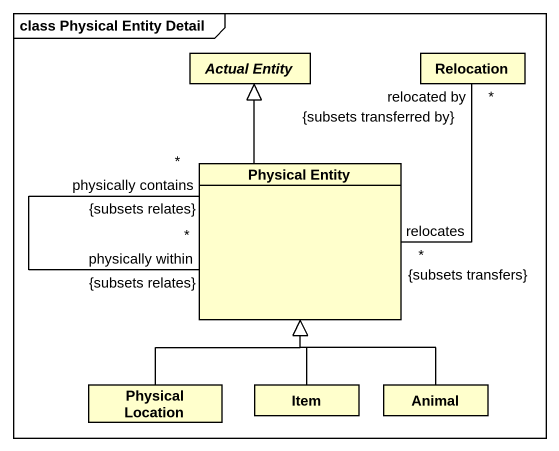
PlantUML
@startuml
mainframe class Physical Entity Detail
hide circle
hide empty members
abstract class "Actual Entity" as Actual_Entity
class Relocation
class "Physical Entity" as Physical_Entity
class "Physical Location" as Physical_Location
class Item
class Animal
Relocation "relocated by\n{subsets transferred by}\n*" -- "relocates\n{subsets transfers}\n*" Physical_Entity
Physical_Entity -up-|> Actual_Entity
Physical_Entity "physically within\n{subsets relates}\n*" -- "physically contains\n{subsets relates}\n*" Physical_Entity
Physical_Location -up-|> Physical_Entity
Item -up-|> Physical_Entity
Animal -up-|> Physical_Entity
@enduml
